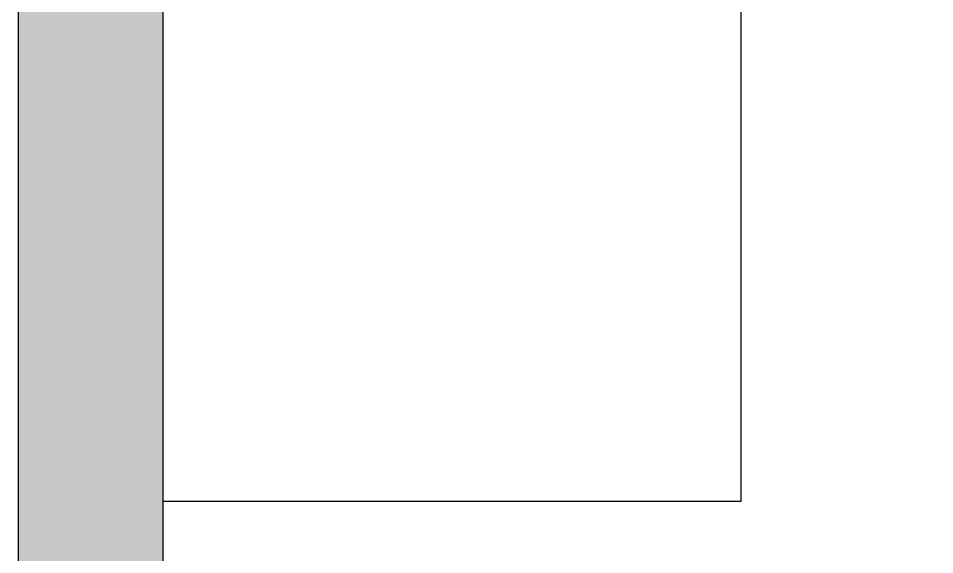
# Model space of a CAD drawing. Header units: inches. Extents: x 2 to 116, y 2 to 108.
# Drawn here: x 47.52 to 48.471, y 43.916 to 44.472 of the extents above; entities that cross this region are included whole.
import ezdxf

# ---------------------------------------------------------------- set-up
doc = ezdxf.new("R2010")
doc.units = ezdxf.units.IN
doc.header["$MEASUREMENT"] = 0
doc.layers.add('PLANTA TUGS_TUES', color=7, linetype='Continuous')

msp = doc.modelspace()

# ---------------------------------------------------------------- hatches: boundary and pattern name
at = {"layer": 'PLANTA TUGS_TUES'}
h = msp.add_hatch(color=256, dxfattribs=at)
h.dxf.hatch_style = 1
h.paths.add_polyline_path([(47.67015, 46.21818), (48.95085, 46.21818), (48.95085, 46.36818), (47.52015, 46.36818), (47.52015, 38.91818), (47.67015, 38.91818)])
h.paths.add_polyline_path([(52.22015, 46.21818), (52.07015, 46.21818), (52.07015, 45.95318), (52.22015, 45.95318), (52.22015, 45.97818)])
h.paths.add_polyline_path([(52.22015, 46.36818), (50.95085, 46.36818), (50.95085, 46.21818), (52.07015, 46.21818), (52.22015, 46.21818)])

# ---------------------------------------------------------------- linework, layer by layer
msp.add_lwpolyline([(57.52015, 52.76818), (47.52015, 52.76818), (47.52015, 30.26818), (57.52015, 30.26818)], close=True)
msp.add_lwpolyline([(52.07015, 45.90318), (52.07015, 46.21818), (47.67015, 46.21818), (47.67015, 38.91818), (52.07015, 38.91818), (52.07015, 45.04225)])
for p, q in [((47.52015, 52.76818), (47.52015, 32.76818)), ((47.52015, 52.76818), (47.52015, 32.76818)), ((47.67015, 46.21818), (47.67015, 38.91818)), ((47.67015, 46.21818), (47.67015, 38.91818)), ((48.27015, 43.97141), (48.27015, 46.21818)), ((48.27015, 43.97141), (47.67015, 43.97141))]:
    msp.add_line(p, q, dxfattribs=at)

doc.saveas('drawing.dxf')
